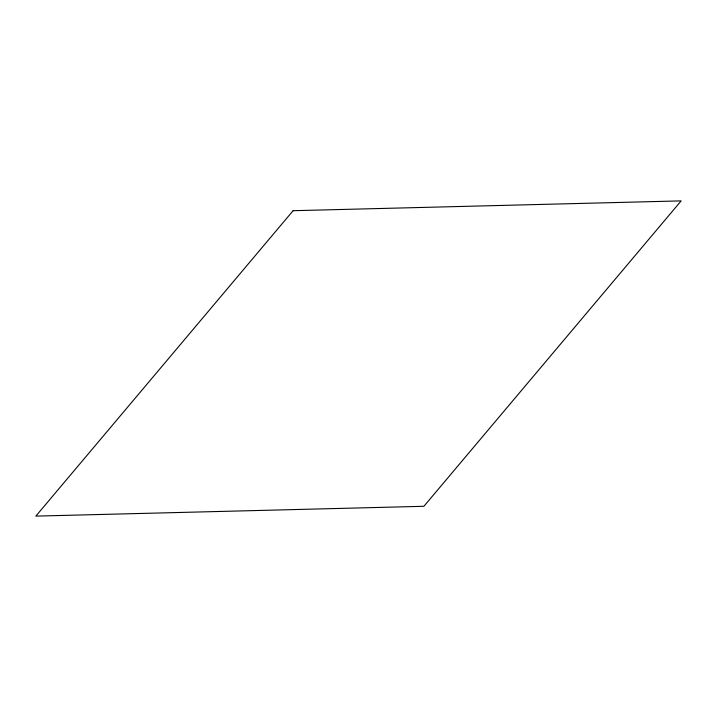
<?xml version="1.0" encoding="UTF-8"?>
<svg xmlns="http://www.w3.org/2000/svg" width="717" height="717" viewBox="0 0 717 717"><rect width="100%" height="100%" fill="white"/><g stroke="black" fill="none" stroke-linecap="round" stroke-linejoin="round"><path stroke-width="1.08" d="M293.101 210.708L35.85 516.115L423.899 506.292L681.15 200.885L293.101 210.708"/></g></svg>
